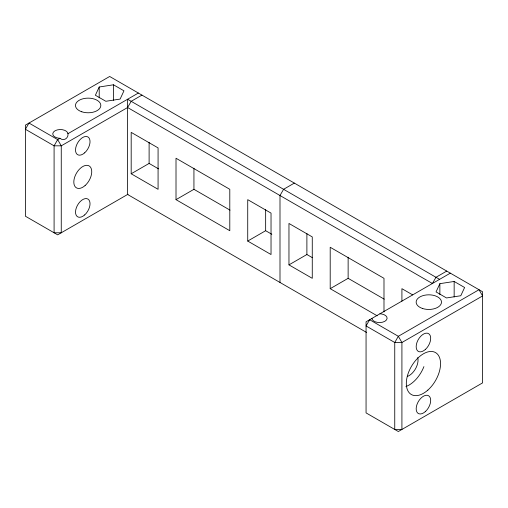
<?xml version="1.0" encoding="UTF-8"?>
<svg xmlns="http://www.w3.org/2000/svg" width="508" height="508" viewBox="0 0 508 508"><rect width="100%" height="100%" fill="white"/><g stroke="black" fill="none" stroke-linecap="round" stroke-linejoin="round"><path stroke-width="0.76" d="M99.212 86.995L95.383 95.244L105.842 101.282L120.123 99.073L123.952 90.824L113.494 84.792L99.212 86.995L99.212 97.866M439.871 283.674L436.048 291.922L446.5 297.955L460.781 295.745L464.61 287.503L454.152 281.464L439.871 283.674L439.871 294.545M59.976 138.284L58.395 138.163A7.607 4.394 0 0 1 54.985 130.816A7.607 4.394 0 0 1 67.71 132.785C69.501 137.458 63.9 141.91 59.976 138.284L57.671 139.617L54.089 145.828L54.089 232.778L61.258 232.778L61.258 145.828L57.671 139.617L28.988 123.05L25.4 129.267L54.089 145.828L61.258 145.828L127.597 107.525L131.185 101.314L141.942 95.104M67.92 133.699L138.354 93.034M131.185 173.774L158.077 189.306L158.077 147.898L131.185 132.372L131.185 173.774L149.111 163.424L158.528 168.859M128.06 194.208L57.671 234.848L25.4 216.218L25.4 125.127L109.671 76.473L482.6 291.783L482.6 382.873L398.329 431.527L366.058 412.896L366.058 321.799L450.329 273.152M176.009 199.657L229.794 230.708L229.794 189.306L176.009 158.248L176.009 199.657L193.935 189.306L230.022 210.141M294.342 183.09L283.585 189.3L279.997 195.516L279.997 282.467M247.726 241.059L271.031 254.521L271.031 213.112L247.726 199.657L247.726 241.059L265.652 230.708L271.824 234.271M288.963 264.871L312.268 278.327L312.268 236.919L288.963 223.463L288.963 264.871L306.889 254.521L312.376 257.683M383.991 311.918L383.991 278.327L330.2 247.269L330.2 288.677L348.132 278.327L384.213 299.161M446.742 271.082L435.985 277.292L432.397 283.502L127.597 107.525M379.889 313.817L381.476 313.938A7.607 4.394 0 0 1 384.886 321.285A7.607 4.394 0 0 1 372.161 319.316L371.951 318.402M439.572 279.362L127.597 99.244L127.597 194.481L366.649 332.492M412.674 294.888L401.917 288.677L401.917 301.174M330.2 288.677L377.177 315.798M454.152 281.464L454.152 296.996M348.132 257.232L348.132 278.327M306.889 233.426L306.889 254.521M265.652 209.614L265.652 230.708M193.935 168.212L193.935 189.306M149.111 142.329L149.111 163.424M113.494 84.792L113.494 100.317M417.747 357.6A12.681 7.322 -60 0 1 407.34 376.441M423.92 366.605A24.213 13.983 -60 0 1 405.905 386.544M369.646 319.729L366.058 325.939L394.748 342.506L401.917 342.506L482.6 295.923L479.012 289.712L398.329 336.296L394.748 342.506L394.748 429.457L401.917 429.457L401.917 342.506L398.329 336.296L369.646 319.729M425.31 349.517A10.268 5.931 -60 0 0 428.568 333.61A10.268 5.931 -60 0 0 416.42 344.386A10.268 5.931 -60 0 0 425.31 349.517M425.31 411.626A10.268 5.931 -60 0 0 428.568 395.719A10.268 5.931 -60 0 0 416.42 406.495A10.268 5.931 -60 0 0 425.31 411.626M427.863 390.1A24.213 13.983 -60 0 0 435.54 352.59A24.213 13.983 -60 0 0 406.895 377.99A24.213 13.983 -60 0 0 427.863 390.1M422.472 308.47A12.681 7.322 0 0 0 441.49 302.133A12.681 7.322 0 0 0 422.472 295.796A12.681 7.322 0 0 0 422.472 308.47M85.096 185.541A12.681 7.322 -60 0 0 89.116 165.9A12.681 7.322 -60 0 0 74.117 179.203A12.681 7.322 -60 0 0 85.096 185.541M84.652 214.947A10.268 5.931 -60 0 0 87.909 199.041A10.268 5.931 -60 0 0 75.762 209.817A10.268 5.931 -60 0 0 84.652 214.947M84.652 152.838A10.268 5.931 -60 0 0 87.909 136.931A10.268 5.931 -60 0 0 75.762 147.707A10.268 5.931 -60 0 0 84.652 152.838M81.813 111.798A12.681 7.322 0 0 0 100.832 105.454A12.681 7.322 0 0 0 81.813 99.117A12.681 7.322 0 0 0 81.813 111.798"/></g></svg>
